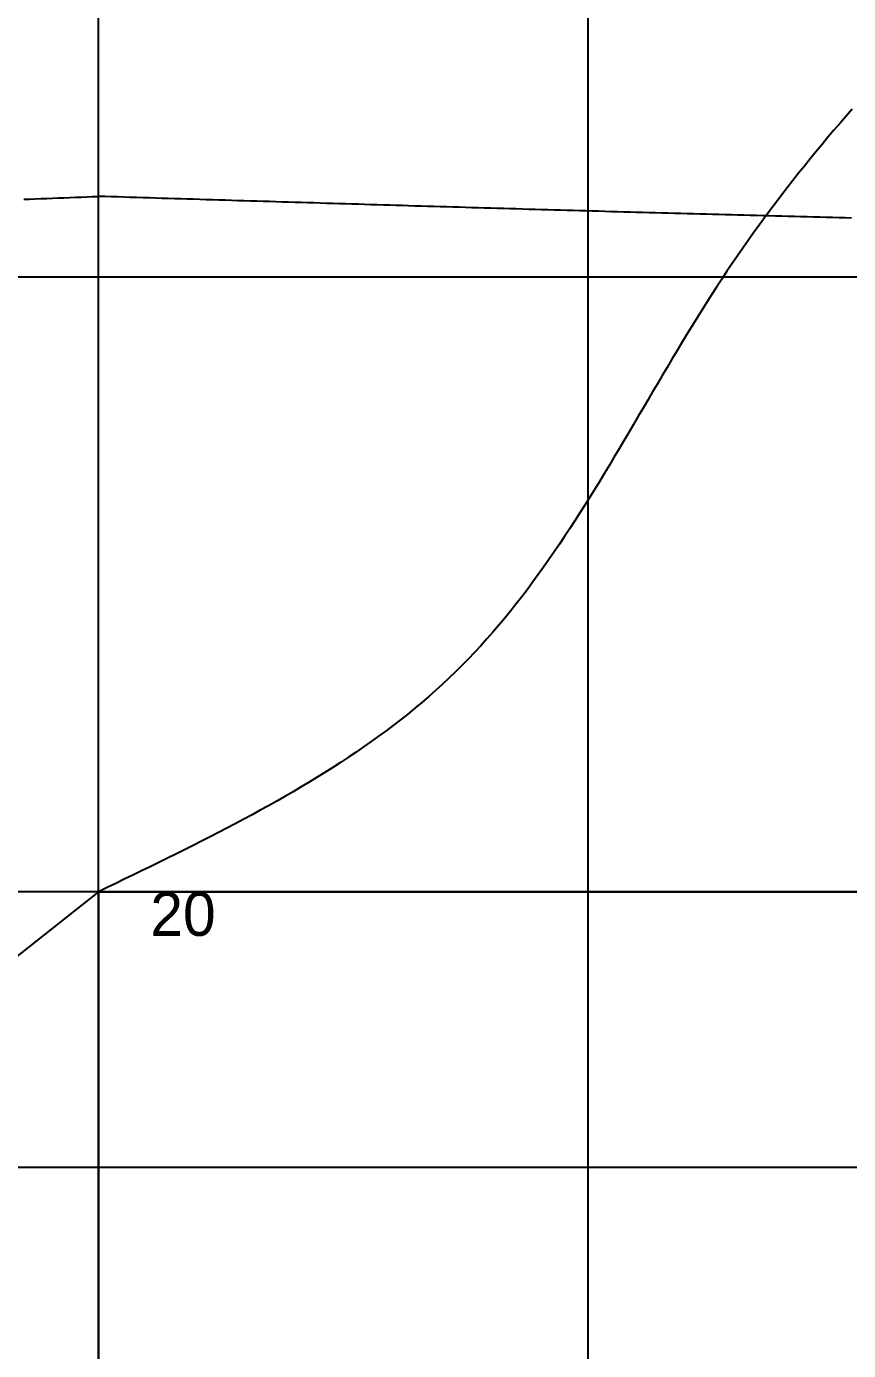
# Model space of a CAD drawing. Extents: x 3 to 181, y 2 to 128.
# Drawn here: x 91.73 to 96.41, y 86.88 to 94.42 of the extents above; entities that cross this region are included whole.
import ezdxf

# ---------------------------------------------------------------- set-up
doc = ezdxf.new("R2010")
doc.units = 0
doc.linetypes.add('ACAD_ISO02W100', pattern=[15, 12, -3])
doc.layers.get('0').update_dxf_attribs({"linetype": 'CONTINUOUS'})

msp = doc.modelspace()

# ---------------------------------------------------------------- linework, layer by layer
for p, q in [((92.1377, 89.4914), (92.1377, 96.4926)), ((94.9265, 80.4193), (94.9265, 96.4926)), ((92.1377, 93.9926), (92.1377, 93.9926)), ((92.1377, 89.4914), (80.6682, 89.4914)), ((92.1377, 89.4914), (80.6683, 89.4914)), ((92.1377, 89.4914), (80.6683, 80.4193)), ((92.1377, 89.4914), (80.8265, 89.4914)), ((92.1377, 89.4914), (80.9743, 89.4914)), ((92.1377, 89.4914), (81.2645, 89.4914)), ((92.1377, 89.4914), (82.3088, 89.4914)), ((92.1377, 89.4914), (82.357, 89.4914)), ((92.1377, 89.4914), (83.371, 89.4914)), ((92.1377, 89.4914), (86.2721, 89.4914)), ((92.1377, 89.4914), (87.1377, 89.4914)), ((92.1377, 80.4193), (92.1377, 89.4914)), ((92.1377, 89.4914), (92.1377, 80.4193)), ((103.6072, 89.4914), (92.1377, 89.4914)), ((92.1377, 89.4914), (99.542, 89.4914)), ((92.1377, 89.4914), (99.542, 89.4914)), ((92.1377, 89.4914), (103.3819, 89.4914)), ((92.1377, 89.4914), (98.0131, 89.4914)), ((92.1377, 89.4914), (103.6072, 89.4914)), ((92.1377, 89.4914), (97.2702, 89.4914)), ((92.1377, 89.4914), (99.542, 89.4914)), ((92.1377, 89.4914), (102.0502, 89.4914)), ((92.1377, 89.4914), (103.0412, 89.4914)), ((92.1377, 89.4914), (103.3342, 89.4914)), ((92.1377, 89.4914), (102.5786, 89.4914)), ((92.1377, 89.4914), (103.5406, 89.4914)), ((92.1377, 89.4914), (103.3342, 89.4914)), ((92.1377, 89.4914), (103.0412, 89.4914)), ((92.1377, 89.4914), (103.2992, 89.4914)), ((92.1377, 89.4914), (102.7656, 89.4914)), ((92.1377, 89.4914), (103.3543, 89.4914)), ((92.1377, 89.4914), (103.3357, 89.4914)), ((92.1377, 89.4914), (103.3157, 89.4914)), ((92.1377, 89.4914), (103.3212, 89.4914)), ((92.1377, 89.4914), (103.3239, 89.4914)), ((92.1377, 89.4914), (92.1377, 80.5411)), ((92.1377, 89.4914), (92.1377, 80.4193)), ((103.6072, 89.4914), (92.4438, 89.4914)), ((103.6072, 89.4914), (92.734, 89.4914)), ((103.6072, 89.4914), (93.7783, 89.4914)), ((103.6072, 89.4914), (94.8405, 89.4914)), ((80.6683, 87.9221), (92.1377, 87.9221)), ((92.1377, 87.9221), (103.6072, 87.9221))]:
    msp.add_line(p, q)
at = {"linetype": 'ACAD_ISO02W100'}
for p, q in [((80.6671, 92.9926), (92.1377, 92.9926)), ((103.6072, 92.9925), (92.1377, 92.992))]:
    msp.add_line(p, q, dxfattribs=at)
for points in [[(96.4294, 93.9488, 0), (96.3946, 93.9089, 0), (96.36, 93.8689, 0), (96.3256, 93.8286, 0), (96.2914, 93.7882, 0), (96.2575, 93.7476, 0), (96.2238, 93.7068, 0), (96.1903, 93.6658, 0), (96.157, 93.6245, 0), (96.124, 93.5831, 0), (96.0911, 93.5415, 0), (96.0586, 93.4996, 0), (96.0262, 93.4576, 0), (95.9941, 93.4153, 0), (95.9622, 93.3728, 0), (95.9306, 93.3301, 0), (95.8992, 93.2872, 0), (95.8681, 93.244, 0), (95.8372, 93.2006, 0), (95.8066, 93.157, 0), (95.7763, 93.1131, 0), (95.7462, 93.069, 0), (95.7163, 93.0247, 0), (95.6868, 92.9801, 0), (95.6575, 92.9353, 0), (95.6284, 92.8903, 0), (95.5996, 92.8451, 0), (95.571, 92.7996, 0), (95.5426, 92.754, 0), (95.5144, 92.7083, 0), (95.4864, 92.6624, 0), (95.4585, 92.6163, 0), (95.4307, 92.5702, 0), (95.4031, 92.524, 0), (95.3755, 92.4777, 0), (95.3481, 92.4313, 0), (95.3207, 92.3848, 0), (95.2934, 92.3384, 0), (95.2661, 92.2919, 0), (95.2388, 92.2454, 0), (95.2116, 92.199, 0), (95.1843, 92.1526, 0), (95.157, 92.1062, 0), (95.1296, 92.0599, 0), (95.1022, 92.0137, 0), (95.0747, 91.9675, 0), (95.0472, 91.9215, 0), (95.0195, 91.8756, 0), (94.9917, 91.8299, 0), (94.9637, 91.7843, 0), (94.9356, 91.7389, 0), (94.9073, 91.6937, 0), (94.8788, 91.6487, 0), (94.8501, 91.6039, 0), (94.8212, 91.5594, 0), (94.7921, 91.5151, 0), (94.7627, 91.4711, 0), (94.733, 91.4273, 0), (94.703, 91.3839, 0), (94.6728, 91.3408, 0), (94.6422, 91.2981, 0), (94.6112, 91.2556, 0), (94.58, 91.2136, 0), (94.5483, 91.1719, 0), (94.5163, 91.1307, 0), (94.4838, 91.0898, 0), (94.451, 91.0494, 0), (94.4177, 91.0095, 0), (94.3839, 90.97, 0), (94.3497, 90.931, 0), (94.315, 90.8924, 0), (94.2798, 90.8544, 0), (94.2441, 90.817, 0), (94.2078, 90.78, 0), (94.171, 90.7436, 0), (94.1337, 90.7078, 0), (94.0958, 90.6725, 0), (94.0575, 90.6378, 0), (94.0186, 90.6035, 0), (93.9792, 90.5698, 0), (93.9393, 90.5365, 0), (93.899, 90.5037, 0), (93.8582, 90.4714, 0), (93.817, 90.4396, 0), (93.7753, 90.4082, 0), (93.7332, 90.3772, 0), (93.6907, 90.3466, 0), (93.6478, 90.3164, 0), (93.6046, 90.2867, 0), (93.5609, 90.2573, 0), (93.5169, 90.2283, 0), (93.4725, 90.1996, 0), (93.4278, 90.1713, 0), (93.3828, 90.1433, 0), (93.3375, 90.1156, 0), (93.2919, 90.0882, 0), (93.2459, 90.0611, 0), (93.1997, 90.0344, 0), (93.1533, 90.0078, 0), (93.1066, 89.9816, 0), (93.0596, 89.9555, 0), (93.0124, 89.9298, 0), (92.965, 89.9042, 0), (92.9174, 89.8788, 0), (92.8696, 89.8537, 0), (92.8216, 89.8287, 0), (92.7735, 89.8039, 0), (92.7252, 89.7792, 0), (92.6767, 89.7547, 0), (92.6282, 89.7304, 0), (92.5795, 89.7061, 0), (92.5307, 89.682, 0), (92.4817, 89.658, 0), (92.4328, 89.634, 0), (92.3837, 89.6101, 0), (92.3346, 89.5863, 0), (92.2854, 89.5626, 0), (92.2362, 89.5388, 0), (92.187, 89.5151, 0), (92.1377, 89.4914, 0)], [(91.713, 93.435, 0), (91.7457, 93.4362, 0), (91.7784, 93.4375, 0), (91.8111, 93.4388, 0), (91.8437, 93.4401, 0), (91.8764, 93.4414, 0), (91.9091, 93.4426, 0), (91.9417, 93.4439, 0), (91.9744, 93.4452, 0), (92.0071, 93.4464, 0), (92.0397, 93.4477, 0), (92.0724, 93.4489, 0), (92.1051, 93.4502, 0), (92.1377, 93.4514, 0)], [(96.4251, 93.3279, 0), (96.3891, 93.3288, 0), (96.3531, 93.3297, 0), (96.3171, 93.3306, 0), (96.2811, 93.3315, 0), (96.2451, 93.3325, 0), (96.2091, 93.3334, 0), (96.1732, 93.3343, 0), (96.1372, 93.3352, 0), (96.1012, 93.3362, 0), (96.0652, 93.3371, 0), (96.0292, 93.338, 0), (95.9932, 93.339, 0), (95.9572, 93.3399, 0), (95.9213, 93.3409, 0), (95.8853, 93.3418, 0), (95.8493, 93.3428, 0), (95.8133, 93.3437, 0), (95.7773, 93.3447, 0), (95.7413, 93.3456, 0), (95.7053, 93.3466, 0), (95.6693, 93.3476, 0), (95.6333, 93.3485, 0), (95.5973, 93.3495, 0), (95.5613, 93.3505, 0), (95.5253, 93.3515, 0), (95.4893, 93.3524, 0), (95.4533, 93.3534, 0), (95.4173, 93.3544, 0), (95.3813, 93.3554, 0), (95.3453, 93.3564, 0), (95.3093, 93.3574, 0), (95.2733, 93.3584, 0), (95.2373, 93.3594, 0), (95.2013, 93.3604, 0), (95.1652, 93.3614, 0), (95.1292, 93.3624, 0), (95.0932, 93.3634, 0), (95.0572, 93.3644, 0), (95.0212, 93.3654, 0), (94.9852, 93.3664, 0), (94.9491, 93.3674, 0), (94.9131, 93.3684, 0), (94.8771, 93.3695, 0), (94.8411, 93.3705, 0), (94.8051, 93.3715, 0), (94.769, 93.3725, 0), (94.733, 93.3736, 0), (94.697, 93.3746, 0), (94.661, 93.3756, 0), (94.6249, 93.3767, 0), (94.5889, 93.3777, 0), (94.5529, 93.3788, 0), (94.5169, 93.3798, 0), (94.4808, 93.3808, 0), (94.4448, 93.3819, 0), (94.4088, 93.3829, 0), (94.3727, 93.384, 0), (94.3367, 93.385, 0), (94.3007, 93.3861, 0), (94.2646, 93.3871, 0), (94.2286, 93.3882, 0), (94.1926, 93.3893, 0), (94.1565, 93.3903, 0), (94.1205, 93.3914, 0), (94.0844, 93.3924, 0), (94.0484, 93.3935, 0), (94.0124, 93.3946, 0), (93.9763, 93.3956, 0), (93.9403, 93.3967, 0), (93.9042, 93.3978, 0), (93.8682, 93.3988, 0), (93.8322, 93.3999, 0), (93.7961, 93.401, 0), (93.7601, 93.4021, 0), (93.724, 93.4031, 0), (93.688, 93.4042, 0), (93.6519, 93.4053, 0), (93.6159, 93.4064, 0), (93.5799, 93.4075, 0), (93.5438, 93.4086, 0), (93.5078, 93.4096, 0), (93.4717, 93.4107, 0), (93.4357, 93.4118, 0), (93.3996, 93.4129, 0), (93.3636, 93.414, 0), (93.3275, 93.4151, 0), (93.2915, 93.4162, 0), (93.2554, 93.4173, 0), (93.2194, 93.4183, 0), (93.1833, 93.4194, 0), (93.1473, 93.4205, 0), (93.1112, 93.4216, 0), (93.0752, 93.4227, 0), (93.0391, 93.4238, 0), (93.0031, 93.4249, 0), (92.967, 93.426, 0), (92.9309, 93.4271, 0), (92.8949, 93.4282, 0), (92.8588, 93.4293, 0), (92.8228, 93.4304, 0), (92.7867, 93.4315, 0), (92.7507, 93.4326, 0), (92.7146, 93.4337, 0), (92.6786, 93.4348, 0), (92.6425, 93.4359, 0), (92.6065, 93.437, 0), (92.5704, 93.4381, 0), (92.5343, 93.4392, 0), (92.4983, 93.4403, 0), (92.4622, 93.4414, 0), (92.4262, 93.4425, 0), (92.3901, 93.4436, 0), (92.3541, 93.4448, 0), (92.318, 93.4459, 0), (92.282, 93.447, 0), (92.2459, 93.4481, 0), (92.2098, 93.4492, 0), (92.1738, 93.4503, 0), (92.1377, 93.4514, 0)]]:
    msp.add_polyline3d(points)

# ---------------------------------------------------------------- texts
msp.add_text('20', height=0.25).set_placement((92.4336, 89.2404))

doc.saveas('drawing.dxf')
